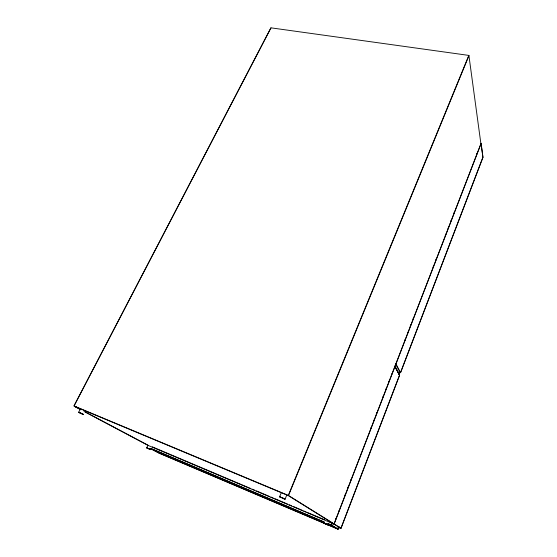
<?xml version="1.0" encoding="UTF-8"?>
<svg xmlns="http://www.w3.org/2000/svg" width="557" height="557" viewBox="0 0 557 557"><rect width="100%" height="100%" fill="white"/><g stroke="black" fill="none" stroke-linecap="round" stroke-linejoin="round"><path stroke-width="0.84" d="M338.127 529.032L338.976 526.811M399.097 374.213L400.023 371.798L399.056 374.22L394.788 366.234M341.016 528.036L399.466 375.307M400.504 372.591L482.815 157.506M341.121 528.071L399.571 375.3M400.608 372.584L482.926 157.457M338.078 529.011L338.928 526.797M331.519 525.007L332.104 523.483M331.603 525.042L332.188 523.524M335.565 519.597L336.191 517.982M338.377 512.308L339.004 510.685M344.957 495.284L345.584 493.669M347.77 487.995L348.397 486.372M350.59 480.698L351.216 479.076M370.628 428.834L371.254 427.212M373.448 421.538L374.074 419.915M376.26 414.248L376.887 412.626M382.84 397.225L383.467 395.602M385.653 389.935L386.279 388.313M388.473 382.638L389.099 381.016M391.293 375.341L391.919 373.726M404.57 340.968L405.197 339.345M407.39 333.678L408.016 332.056M410.203 326.388L410.829 324.773M413.016 319.098L413.642 317.483M433.04 267.276L433.666 265.654M435.853 259.987L436.479 258.364M445.238 235.695L445.865 234.072M448.058 228.405L448.684 226.783M450.871 221.115L451.497 219.5M453.69 213.832L454.31 212.21M476.52 154.714L477.147 153.091M334.137 523.74L481.039 143.476M334.228 523.775L480.879 144.047M288.401 495.201L468.778 55.568M288.589 495.291L468.917 55.672M285.1 499.086L286.604 495.431M279.642 496.67L281.153 493.022M146.756 447.779L147.995 445.196L85.513 412.076M78.69 412.333L80.208 409.179M74.081 405.788L270.834 28.031M74.109 405.795L270.904 27.961M147.173 448.009L146.742 447.835L147.508 448.274M146.818 447.877L148.204 448.601M150.675 449.652L149.297 448.928M271.099 27.857L468.722 55.394M323.506 522.953L327.718 524.861L323.492 522.898M78.655 412.222L83.014 414.15M79.017 412.396L78.676 412.284L79.052 412.535M82.979 414.311L83.383 414.408L82.958 414.178M279.899 496.809L281.452 497.478M280.547 497.109L279.628 496.747L281.153 497.617M150.32 449.52L150.794 449.631L147.772 448.211M83.035 414.29L81.482 413.684M284.133 498.849L282.176 498.021M147.166 447.96L148.517 448.58M149.722 449.276L150.362 449.499M324.077 523.176L327.781 524.833M74.165 406.032L288.129 495.333M288.108 495.514L74.172 406.199L80.981 409.827M152.34 446.867L250.845 488.573M252.453 489.185L254.848 490.271M256.457 490.877L269.268 496.364M270.876 496.976L273.271 498.055M274.88 498.668L287.684 504.148M289.292 504.76L291.687 505.84M293.295 506.452L302.103 510.247M303.704 510.922L306.106 511.939M307.708 512.614L324.522 519.723M329.34 521.686L332.536 523.107M332.313 523.176L333.915 523.852M148.204 445.454L333.831 523.956M338.357 527.138L340.759 528.154M337.465 526.922L340.668 528.28M324.209 522.013L150.933 448.517L324.195 522.097M327.398 523.371L331.394 525.063M328.191 523.789L331.387 525.147M159.33 453.175L337.96 529.066M159.274 453.217L337.911 529.129L331.499 525.195M281.452 497.415L284.982 499.176L279.774 496.865M79.658 412.605L82.345 413.816M82.38 414.025L79.707 412.814M148.984 448.956L149.756 449.248M325.225 523.81L323.694 523.1M148.211 448.566L149.004 448.921M282.51 497.867L285.052 499.149M80.563 413.266L79.038 412.479M150.773 448.684L159.149 453.092M150.794 448.768L159.17 453.168M74.847 406.422L80.18 409.249M84.03 411.442L148.002 445.356M331.589 525.154L338.064 529.108M288.568 495.535L340.995 528.238M288.366 495.633L333.949 523.998M333.949 524.067L340.8 528.328M333.504 523.455L333.942 523.733M394.913 366.228L399.522 374.896M394.997 366.402L399.606 375.07M394.718 366.269L398.993 374.29M395.748 364.062L400.33 372.786M395.936 363.972L400.511 372.703M481.109 143.434L482.968 157.213M481.025 143.302L482.884 157.088M468.91 55.533L480.914 143.838"/></g></svg>
